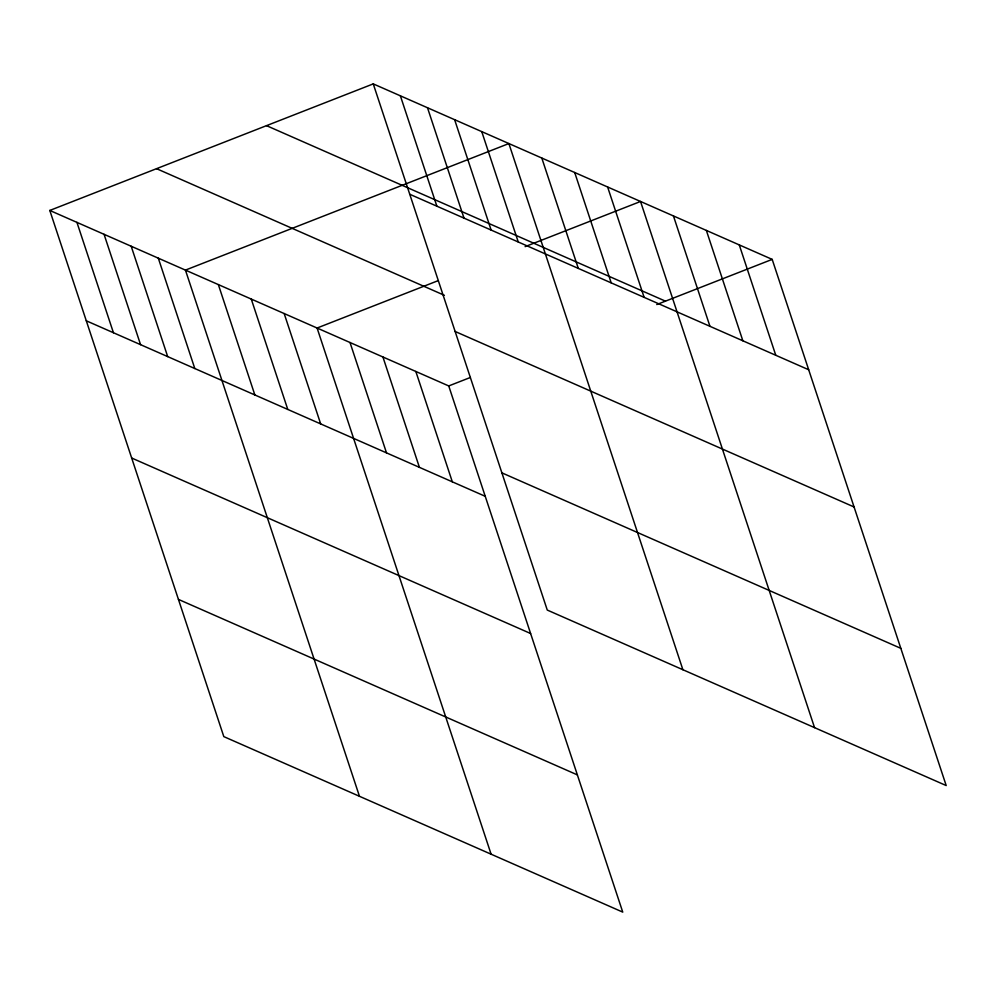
<?xml version="1.0" encoding="UTF-8"?>
<svg xmlns="http://www.w3.org/2000/svg" width="996" height="996" viewBox="0 0 996 996"><rect width="100%" height="100%" fill="white"/><g stroke="black" fill="none" stroke-linecap="round" stroke-linejoin="round"><path stroke-width="1.49" d="M49.8 210.442L448.735 385.938L622.749 912.112L223.814 736.617L49.8 210.442L373.251 83.888L772.186 259.383L946.2 785.558L547.265 610.062L373.251 83.888M438.29 280.598L317.089 328.02L491.103 854.195M525.116 246.635L640.54 201.478L814.554 727.653M448.735 385.938L470.373 377.472M656.762 304.552L772.186 259.383M266.505 125.645L665.453 301.153M409.742 194.257L808.69 369.753M156.534 168.673L444.39 295.314M455.122 331.469L854.07 506.976M501.884 472.851L900.82 648.346M86.303 320.799L485.239 496.307M131.684 458.023L530.619 633.518M178.433 599.393L577.369 774.888M739.269 244.916L775.772 355.273M706.363 230.437L742.854 340.794M673.445 215.958L709.949 326.315M607.622 186.999L644.126 297.356M574.704 172.52L611.208 282.889M541.799 158.04L578.303 268.41M682.895 669.735L508.881 143.561L185.443 270.103L359.456 796.277M481.753 131.621L518.256 241.991M454.624 119.694L491.128 230.051M427.496 107.755L463.999 218.124M400.38 95.828L436.87 206.184M415.83 371.458L452.321 481.827M382.912 356.979L419.416 467.348M350.007 342.5L386.498 452.869M284.171 313.541L320.675 423.91M251.266 299.061L287.769 409.431M218.348 284.582L254.852 394.951M158.314 258.176L194.805 368.532M131.186 246.236L167.689 356.605M104.057 234.309L140.561 344.666M76.929 222.369L113.432 332.739"/></g></svg>
